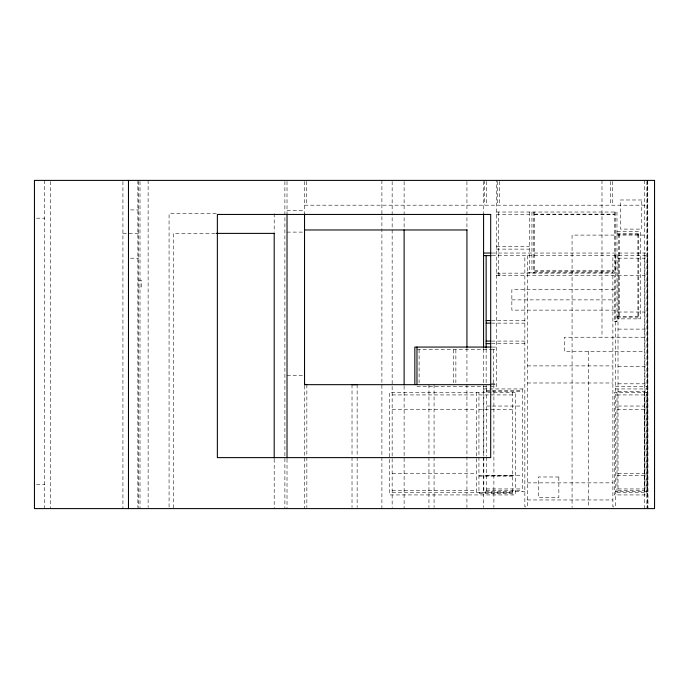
<?xml version="1.0" encoding="UTF-8"?>
<svg xmlns="http://www.w3.org/2000/svg" width="689" height="689" viewBox="0 0 689 689"><rect width="100%" height="100%" fill="white"/><g stroke="black" fill="none" stroke-linecap="round" stroke-linejoin="round"><path stroke-width="0.52" stroke-dasharray="3.44 2.58" d="M304.538 205.184L647.712 205.184M130.522 209.921L138.73 209.921M287.02 210.739L304.538 210.739M496.468 212.023L616.982 212.023L616.982 321.634L614.416 321.634L614.416 275.729M216.268 213.728L169.072 213.728L169.072 508.603M534.5 214.15L614.416 214.15M496.468 214.58L529.376 214.58M534.5 214.572L614.416 214.572M36.5 218.18L44.707 218.18M616.982 231.676L640.486 231.676L640.486 318.861L616.982 318.861M287.02 232.107L303.513 232.107M122.918 233.39L140.005 233.39M215.183 233.39L173.344 233.39L173.344 508.603M616.982 233.39L640.486 233.39M616.982 234.243L640.486 234.243M644.293 235.095L572.068 235.095L572.068 507.535M496.468 246.567L529.376 246.567M496.468 249.125L529.376 249.125M492.135 253.044L647.281 253.044L647.281 255.61M492.135 255.61L647.496 255.61L647.505 491.515L615.449 491.515M130.522 258.211L138.73 258.211M617.973 258.168L644.913 258.168M534.5 270.562L614.416 270.562M534.5 271.414L614.416 271.414M527.412 272.706L612.883 272.706M496.468 273.163L616.982 273.12M617.973 275.264L644.895 275.264M496.468 275.729L616.982 275.729M138.73 280.173L141.288 280.173L141.288 287.864L138.73 287.864M614.416 289.621L511.849 289.621L511.849 310.128L614.416 310.128M511.849 299.879L614.416 299.879M617.99 312.022L644.913 312.022M616.982 316.294L640.486 316.294M616.982 317.147L637.919 317.147M491.515 320.566L524.846 320.566M614.416 321.427L616.982 321.427M491.515 323.132L524.846 323.132M617.99 329.118L644.913 329.109M644.293 337.231L564.377 337.231L564.377 351.338L644.293 351.338M491.515 341.081L524.846 341.081M491.515 343.647L524.846 343.647M492.17 347.067L496.468 347.067M416.974 349.624L491.093 349.624M491.335 349.624L496.468 349.624M527.412 365.893L612.883 365.893M617.99 366.72L644.913 366.72M287.02 375.272L303.513 375.272M527.412 382.989L612.883 382.989M491.335 383.816L496.468 383.816M617.999 383.816L644.938 383.816M491.765 384.669L496.468 384.669M416.974 386.383L488.949 386.383M490.017 386.383L496.468 386.383L496.468 180.397M615.449 386.383L647.496 386.383M483.575 388.949L524.846 388.949M615.449 388.94L647.496 388.94M486.382 390.654L522.279 390.654M486.382 391.516L522.279 391.507M618.016 391.507L644.938 391.507M392.187 394.926L476.383 394.926M478.941 394.926L512.702 394.926M616.982 394.926L644.336 394.926M486.382 406.045L522.288 406.045M618.016 406.036L644.938 406.036M392.187 409.455L476.383 409.455M478.941 409.438L512.702 409.567M616.982 409.455L644.336 409.455M392.187 473.593L476.383 473.593M618.016 473.558L644.938 473.558M486.391 475.272L522.288 475.272M616.982 475.272L644.336 475.272M478.941 475.884L512.702 475.884M478.941 476.013L512.702 476.013M527.412 482.868L612.883 482.86M36.5 484.427L44.707 484.427M486.391 488.949L522.288 488.949M618.016 488.949L644.938 488.949M486.391 490.663L522.288 490.654M618.016 490.654L644.938 490.654M392.187 490.689L476.383 490.689M524.846 491.515L483.824 491.515L483.824 457.324M392.187 492.368L512.702 492.368M616.982 492.368L644.336 492.368M478.941 492.962L512.702 492.962M512.702 493.083L478.941 493.083L478.941 392.368M527.412 499.956L612.883 499.956M647.712 181.465L647.97 508.603M647.755 180.397L647.755 507.535M647.712 180.397L647.712 507.535M646.859 181.474L646.859 507.535M644.913 255.61L644.938 386.383M644.938 388.94L644.938 491.515M644.336 392.368L644.336 494.935M644.293 180.397L644.293 508.603M638.781 234.243L638.781 318.861M637.919 234.243L637.919 318.861M619.549 234.243L619.549 318.861M618.688 234.243L618.688 318.861M617.99 255.61L618.016 386.383M618.016 388.949L618.016 491.515M616.982 392.368L616.982 494.935M615.449 255.61L615.449 506.897L612.883 506.897L612.883 255.61M615.268 212.023L615.268 273.12M614.416 212.005L614.416 273.12M612.667 181.431L612.667 205.184M610.532 181.431L610.532 205.184M601.988 180.397L601.988 337.231M588.733 351.338L588.733 507.535M534.5 212.005L534.5 273.12M533.648 212.023L533.648 273.12M531.934 212.005L531.934 273.163M529.376 212.023L529.376 273.163M527.412 255.61L527.412 506.897L524.854 506.897L524.846 255.61M522.279 388.949L522.288 491.515M512.702 392.368L512.702 494.935M499.887 273.163L499.887 275.729M499.336 181.431L499.336 205.184M498.603 212.023L498.603 275.729M497.277 181.431L497.277 205.184M493.901 384.669L493.901 507.535M493.47 349.624L493.47 383.816M486.512 181.431L486.512 205.184M486.382 388.949L486.391 456.256M486.391 457.324L486.391 491.515M486.141 349.159L486.141 388.949M484.462 180.397L484.462 205.184M483.824 388.949L483.824 456.256M483.575 181.474L483.575 212.677M483.575 349.159L483.575 507.535M476.383 392.368L476.383 492.368M466.935 181.448L466.935 229.971M466.935 348.264L466.935 507.535M455.868 349.624L455.868 382.748M453.732 349.624L453.732 382.748M434.07 384.669L434.07 456.256M434.07 457.324L434.07 507.535M428.946 384.669L428.946 456.256M428.946 457.324L428.946 507.535M419.11 349.624L419.11 382.748M404.116 181.474L404.116 228.817M404.116 385.935L404.116 508.603M392.153 181.474L392.153 228.817M392.153 229.893L392.153 507.535M381.895 180.397L381.895 508.603M357.143 384.669L357.143 456.256M357.143 457.324L357.143 507.535M352.019 384.669L352.019 456.256M352.019 457.324L352.019 507.535M306.846 384.669L306.846 456.256M306.846 457.324L306.846 507.535M306.596 181.431L306.596 205.184M304.538 181.431L304.538 213.09M304.538 385.737L304.538 508.603M287.02 181.474L287.02 212.884M287.02 459.107L287.02 508.603M284.884 181.474L284.884 508.603M274.196 213.728L274.196 232.021M274.196 459.098L274.196 508.603M148.126 180.397L148.126 507.535M140.005 181.474L140.005 508.603M138.73 181.474L138.73 507.535M137.869 180.397L137.869 507.535M122.918 181.474L122.918 508.603M50.693 181.474L50.693 508.603M44.707 180.397L44.707 508.603M641.769 199.982L620.401 199.982L620.401 229.11L641.769 229.11L641.769 199.982M515.269 392.368L389.629 392.368L389.629 494.935L515.269 494.935L515.269 392.368M646.893 392.368L614.416 392.368L614.416 494.935L646.893 494.935L646.893 392.368M558.857 476.986L538.35 476.986L538.35 497.492L558.857 497.492L558.857 476.986"/><path stroke-width="1.03" d="M304.538 229.971L466.935 229.971M216.26 233.39L274.196 233.39M483.575 253.044L491.068 253.044M483.575 255.61L491.068 255.61M486.141 320.566L490.439 320.566M486.141 323.132L490.439 323.132M486.141 341.081L490.439 341.081M486.141 343.647L490.439 343.647M491.093 347.067L414.838 347.067L414.838 384.669M304.538 384.247L306.846 384.669M304.538 384.669L491.111 384.669M486.141 255.61L486.141 348.083M483.575 213.754L483.575 348.083M466.935 229.893L466.935 347.23M416.974 347.067L416.974 384.669M404.116 229.893L404.116 384.858M357.143 384.669L352.019 384.669M304.538 213.728L304.538 384.944M287.02 213.754L287.02 458.064M274.196 233.097L274.196 458.082M128.473 180.397L128.473 508.603M654.55 180.397L34.45 180.397L34.45 508.603L654.55 508.603L654.55 180.397M490.697 214.443L217.362 214.443L217.362 457.617L490.697 457.617L490.697 214.443"/></g></svg>
